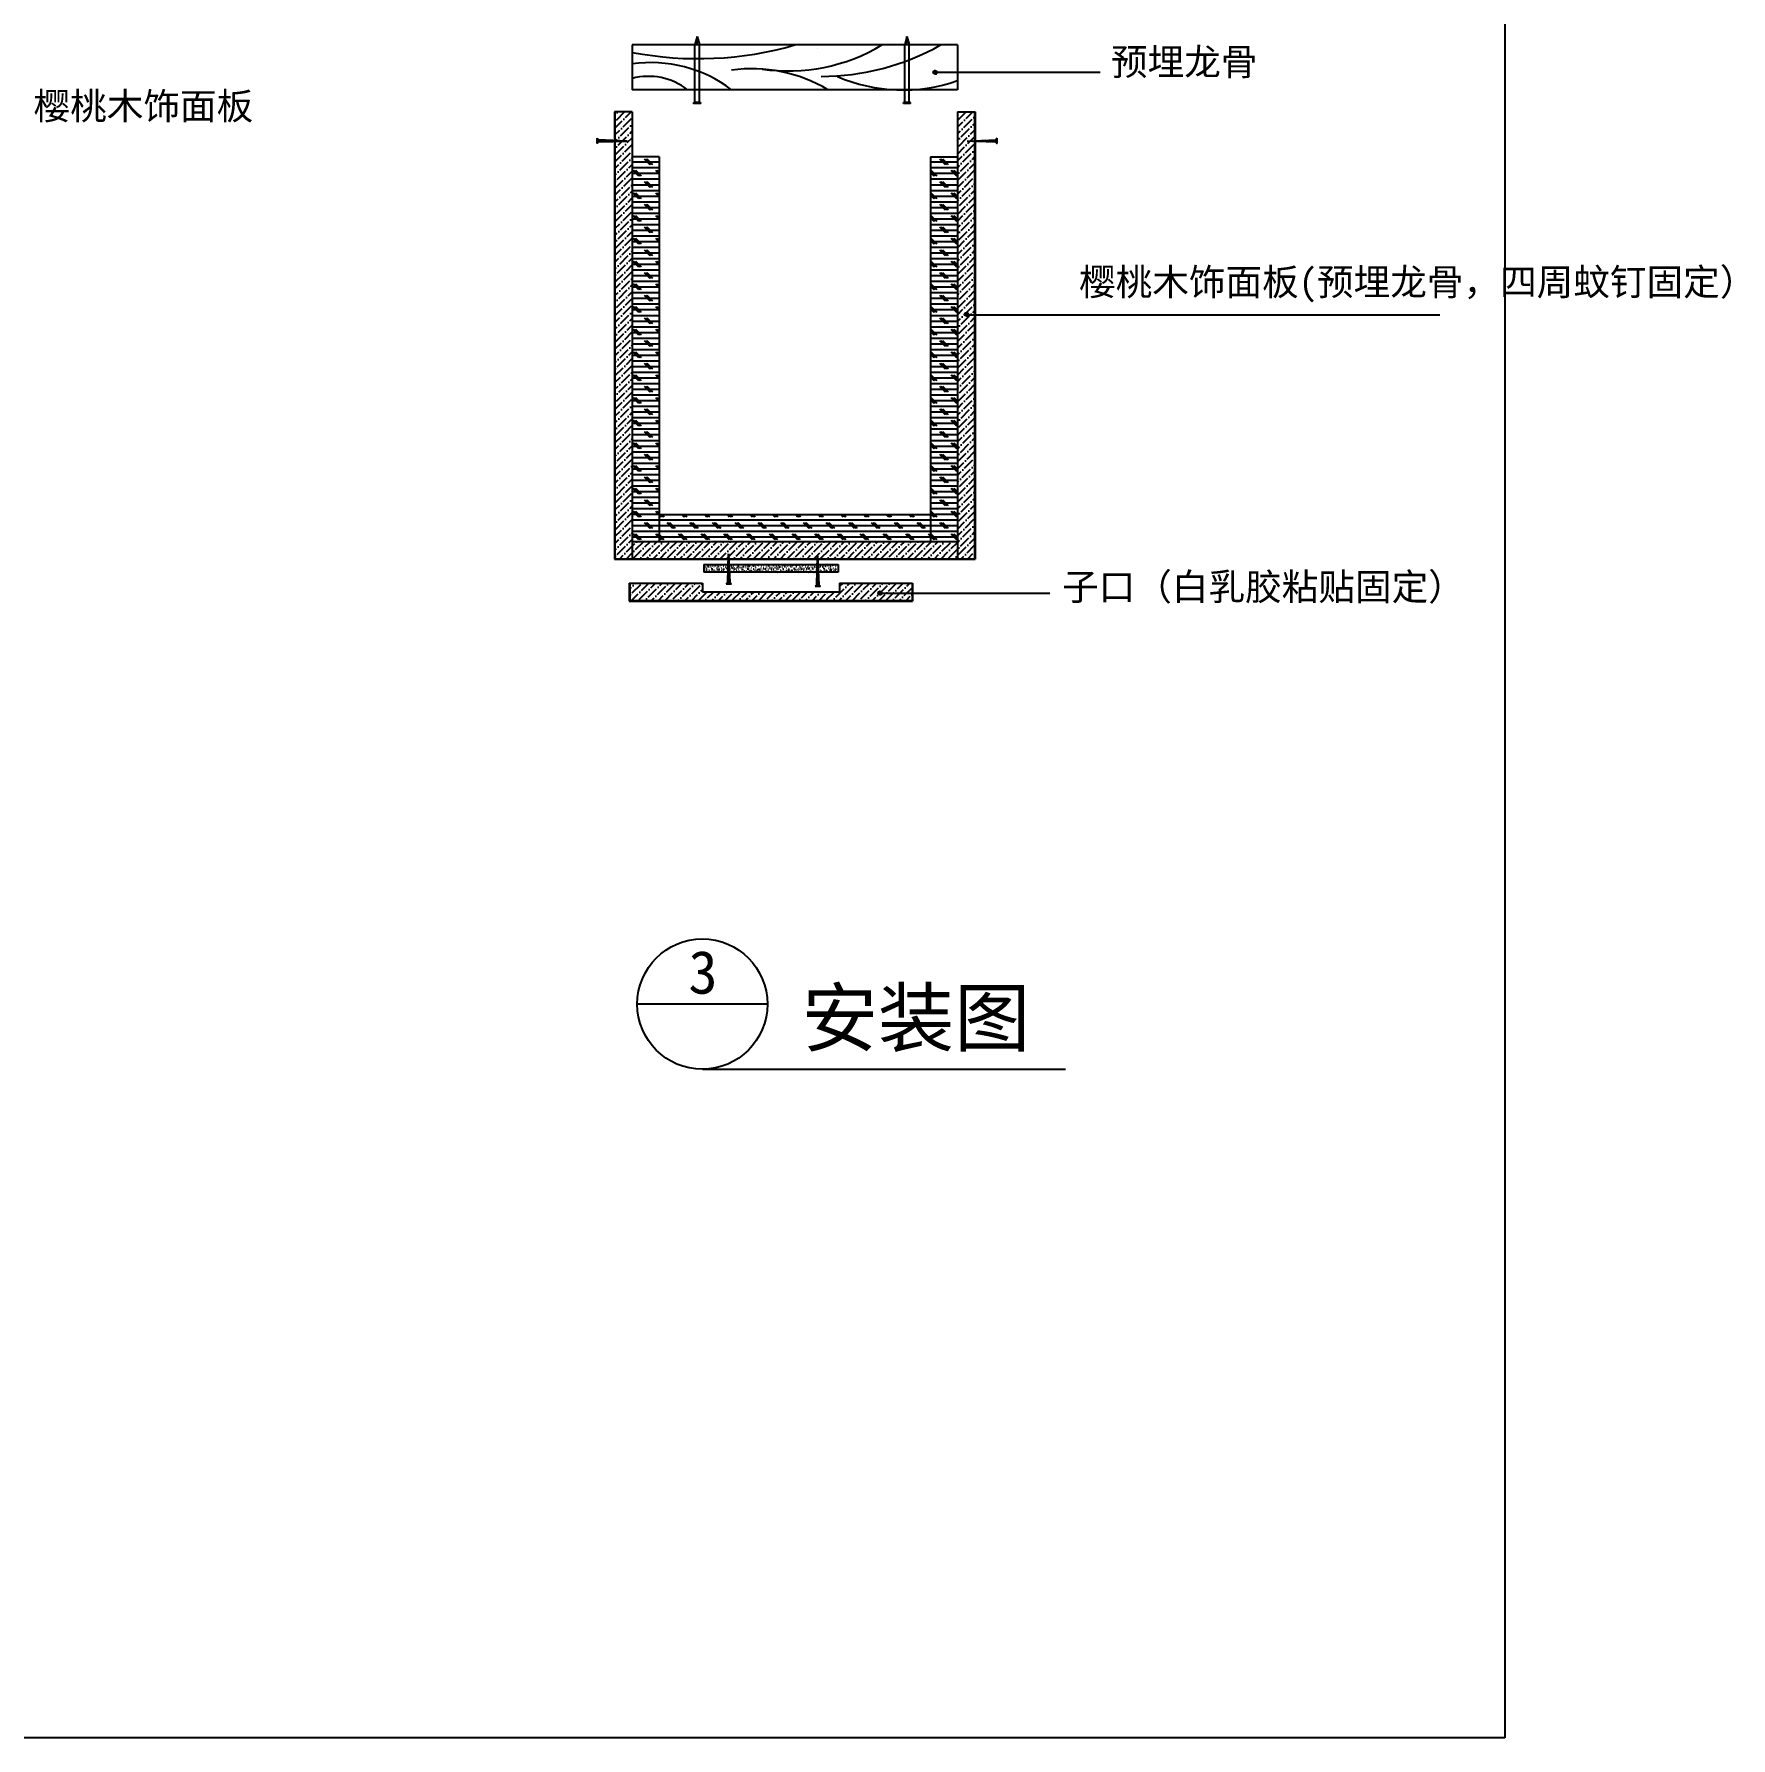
# Model space of a CAD drawing. Header units: metres. Extents: x 379991 to 382656, y 134594 to 136592.
# Drawn here: x 381518 to 382656, y 134594 to 135737 of the extents above; entities that cross this region are included whole.
import ezdxf

# ---------------------------------------------------------------- set-up
doc = ezdxf.new("R2010")
doc.units = ezdxf.units.M
for name, color, linetype in [('10', 8, 'Continuous'), ('11', 3, 'Continuous'), ('17', 1, 'Continuous'), ('3', 2, 'Continuous'), ('8', 7, 'Continuous'), ('FRAME', 5, 'Continuous'), ('QING', 4, 'Continuous')]:
    doc.layers.add(name, color=color, linetype=linetype)

msp = doc.modelspace()

# ---------------------------------------------------------------- hatches: boundary and pattern name
at = {"layer": '10'}
h = msp.add_hatch(dxfattribs=at)
h.set_pattern_fill('ANSI36')
h.paths.add_polyline_path([(381908.01, 135385.17), (381919.61, 135385.17), (381919.61, 135684.77), (381908.01, 135684.77)])
h.paths.add_polyline_path([(382137.61, 135385.17), (382149.21, 135385.17), (382149.21, 135684.77), (382137.61, 135684.77)])
h = msp.add_hatch(dxfattribs=at)
h.set_pattern_fill('CORK')
h.paths.add_polyline_path([(381937.61, 135654.77), (381919.61, 135654.77), (381919.61, 135396.77), (381937.61, 135396.77)])
h.paths.add_polyline_path([(382119.61, 135396.77), (382137.61, 135396.77), (382137.61, 135654.77), (382119.61, 135654.77)])
h = msp.add_hatch(dxfattribs=at)
h.set_pattern_fill('CORK')
h.paths.add_polyline_path([(381937.61, 135414.77), (381937.61, 135396.77), (382119.61, 135396.77), (382119.61, 135414.77)])
h = msp.add_hatch(dxfattribs=at)
h.set_pattern_fill('ANSI36')
h.paths.add_polyline_path([(381919.61, 135396.77), (381919.61, 135385.17), (382137.61, 135385.17), (382137.61, 135396.77)])
h = msp.add_hatch(dxfattribs=at)
h.set_pattern_fill('AR-SAND', scale=0.05)
h.paths.add_polyline_path([(382028.61, 135381.2), (381967.61, 135381.2), (381967.61, 135376.2), (382057.61, 135376.2), (382057.61, 135381.2)])
h = msp.add_hatch(dxfattribs=at)
h.set_pattern_fill('ANSI36')
h.paths.add_polyline_path([(382107.21, 135357.21), (382107.21, 135368.81), (382058.61, 135368.81), (382058.61, 135362.81), (381966.61, 135362.81), (381966.61, 135368.81), (381918.01, 135368.81), (381918.01, 135357.21)])
at = {"layer": '17'}
h = msp.add_hatch(dxfattribs=at)
h.set_pattern_fill('SOLID')
h.paths.add_polyline_path([(382122.7, 135711.34), (382123.94, 135711.34, 0.41), (382122.7, 135712.58)])
h.paths.add_polyline_path([(382122.7, 135712.58, 0.41), (382121.46, 135711.34, 0.41), (382122.7, 135710.1)])
h.paths.add_polyline_path([(382123.94, 135711.34), (382122.7, 135711.34), (382122.7, 135710.1, 0.41)])
h = msp.add_hatch(dxfattribs=at)
h.set_pattern_fill('SOLID')
h.paths.add_polyline_path([(382143.66, 135549.06), (382144.89, 135549.06, 0.41), (382143.66, 135550.3)])
h.paths.add_polyline_path([(382143.66, 135550.3, 0.41), (382142.42, 135549.06, 0.41), (382143.66, 135547.82)])
h.paths.add_polyline_path([(382144.89, 135549.06), (382143.66, 135549.06), (382143.66, 135547.82, 0.41)])
h = msp.add_hatch(dxfattribs=at)
h.set_pattern_fill('SOLID')
h.paths.add_polyline_path([(382085.66, 135362.11), (382086.9, 135362.11, 0.41), (382085.66, 135363.34)])
h.paths.add_polyline_path([(382085.66, 135363.34, 0.41), (382084.42, 135362.11, 0.41), (382085.66, 135360.87)])
h.paths.add_polyline_path([(382086.9, 135362.11), (382085.66, 135362.11), (382085.66, 135360.87, 0.41)])
at = {"layer": '3'}
h = msp.add_hatch(dxfattribs=at)
h.set_pattern_fill('SOLID')
h.paths.add_polyline_path([(381896.98, 135666.11), (381896.02, 135667.18), (381896.02, 135663.59), (381896.99, 135664.66), (381916.26, 135665.18)])
h = msp.add_hatch(dxfattribs=at)
h.set_pattern_fill('SOLID')
h.paths.add_polyline_path([(382163.36, 135666.11), (382144.08, 135665.18), (382163.35, 135664.66), (382164.32, 135663.59), (382164.32, 135667.18)])
h = msp.add_hatch(dxfattribs=at)
h.set_pattern_fill('SOLID')
h.paths.add_polyline_path([(381985.14, 135369.19), (381984.22, 135388.47), (381983.69, 135369.2), (381982.62, 135368.23), (381986.22, 135368.23)])
h = msp.add_hatch(dxfattribs=at)
h.set_pattern_fill('SOLID')
h.paths.add_polyline_path([(382044.82, 135367.75), (382043.9, 135387.04), (382043.37, 135367.76), (382042.3, 135366.8), (382045.9, 135366.8)])

# ---------------------------------------------------------------- linework, layer by layer
at = {"layer": '10'}
for p, q in [((382044.1, 135727.17), (382044.1, 135727.17)), ((381987.41, 135385.64), (381987.41, 135385.64)), ((381990.59, 135385.64), (381990.59, 135385.64)), ((382028.61, 135384.85), (382028.69, 135384.77)), ((382050.27, 135385.64), (382050.27, 135385.64)), ((381979.48, 135378.68), (381979.48, 135378.68)), ((382028.61, 135381.29), (382028.69, 135381.2)), ((382044.1, 135382.26), (382044.1, 135382.26)), ((382050.27, 135382.07), (382050.27, 135382.07)), ((382044.1, 135369.67), (382044.1, 135369.67))]:
    msp.add_line(p, q, dxfattribs=at)
for centre, radius, start, end in [((381963.85, 135953.51), 233.01, 259.05, 286.13), ((382024.12, 135834.74), 122.47, 261.78, 300.93), ((382046.23, 135871.48), 162.88, 269.99, 299.47), ((381931.8, 135627.39), 90.46, 53.05, 97.75), ((381930.62, 135666.35), 42.31, 51.99, 105.09), ((381999.84, 135614.45), 99.31, 59.12, 97.9), ((382100.93, 135809.27), 109.78, 246.49, 289.52)]:
    msp.add_arc(centre, radius, start, end, dxfattribs=at)
at = {"layer": '11'}
for p, q in [((382137.61, 135729.68), (381919.61, 135729.68)), ((381919.61, 135729.68), (381919.61, 135699.68)), ((382137.61, 135729.68), (382137.61, 135699.68)), ((382137.61, 135699.68), (381919.61, 135699.68)), ((381907.61, 135684.77), (381907.61, 135384.77)), ((381919.61, 135684.77), (381907.61, 135684.77)), ((381919.61, 135684.77), (381919.61, 135385.17)), ((382137.61, 135684.77), (382137.61, 135385.17)), ((382137.61, 135684.77), (382149.61, 135684.77)), ((382149.61, 135684.77), (382149.61, 135384.77)), ((381937.61, 135654.77), (381919.61, 135654.77)), ((381937.61, 135654.77), (381937.61, 135396.77)), ((382119.61, 135654.77), (382119.61, 135396.77)), ((382119.61, 135654.77), (382137.61, 135654.77)), ((381937.61, 135414.77), (382119.61, 135414.77)), ((381919.61, 135396.77), (382137.61, 135396.77)), ((381907.61, 135384.77), (382149.61, 135384.77)), ((381967.61, 135381.2), (381967.61, 135376.2)), ((381967.61, 135381.2), (382057.61, 135381.2)), ((382045.27, 135376.2), (381967.61, 135376.2)), ((382057.61, 135376.2), (382044.3, 135376.2)), ((382057.61, 135381.2), (382057.61, 135376.2)), ((381917.61, 135368.81), (381917.61, 135356.81)), ((381917.61, 135368.81), (381966.61, 135368.81)), ((381966.61, 135368.81), (381966.61, 135362.81)), ((382058.61, 135362.81), (381966.61, 135362.81)), ((382058.61, 135368.81), (382058.61, 135362.81)), ((382058.61, 135368.81), (382107.61, 135368.81)), ((382107.61, 135368.81), (382107.61, 135356.81)), ((381917.61, 135356.81), (382107.61, 135356.81))]:
    msp.add_line(p, q, dxfattribs=at)
at = {"layer": '17'}
for p, q in [((382122.7, 135711.34), (382233.39, 135711.34)), ((381908.01, 135684.77), (381908.01, 135385.17)), ((382149.21, 135684.77), (382149.21, 135385.17)), ((382144.03, 135548.69), (382461.18, 135548.69)), ((381908.01, 135385.17), (382149.21, 135385.17)), ((381918.01, 135368.81), (381918.01, 135357.21)), ((382085.66, 135362.11), (382199.6, 135362.11)), ((382107.21, 135368.81), (382107.21, 135357.21)), ((381918.01, 135357.21), (382107.21, 135357.21)), ((382010.25, 135086.55), (381922.93, 135086.55))]:
    msp.add_line(p, q, dxfattribs=at)
for centre, radius in [((382122.7, 135711.34), 1.24), ((382143.66, 135549.06), 1.24), ((382085.66, 135362.11), 1.24), ((381966.59, 135086.55), 43.66)]:
    msp.add_circle(centre, radius, dxfattribs=at)
at = {"layer": '3'}
for p, q in [((381963.11, 135735.29), (381961.61, 135730.07)), ((381961.61, 135691), (381961.61, 135730.07)), ((381963.11, 135729.72), (381961.61, 135730.07)), ((381963.11, 135729.72), (381963.11, 135735.29)), ((381963.11, 135735.29), (381964.61, 135730.07)), ((381964.61, 135730.07), (381963.11, 135729.72)), ((381964.61, 135691), (381964.61, 135730.07)), ((382103.81, 135735.29), (382102.31, 135730.07)), ((382103.82, 135729.72), (382102.31, 135730.07)), ((382102.31, 135691), (382102.31, 135730.07)), ((382103.81, 135735.29), (382105.31, 135730.07)), ((382103.82, 135729.72), (382103.81, 135735.29)), ((382105.31, 135730.07), (382103.82, 135729.72)), ((382105.31, 135691), (382105.31, 135730.07)), ((381965.4, 135691), (381960.79, 135691)), ((381965.4, 135690.5), (381960.79, 135690.5)), ((382106.1, 135691), (382101.49, 135691)), ((382106.1, 135690.5), (382101.49, 135690.5)), ((381896.02, 135663.59), (381896.02, 135667.18)), ((381896.02, 135667.18), (381896.98, 135666.11)), ((381896.99, 135664.66), (381896.02, 135663.59)), ((381916.26, 135665.18), (381896.98, 135666.11)), ((381896.99, 135664.66), (381916.26, 135665.18)), ((382144.08, 135665.18), (382163.36, 135666.11)), ((382163.35, 135664.66), (382144.08, 135665.18)), ((382163.35, 135664.66), (382164.32, 135663.59)), ((382164.32, 135667.18), (382163.36, 135666.11)), ((382164.32, 135663.59), (382164.32, 135667.18)), ((381983.69, 135369.2), (381984.22, 135388.47)), ((381984.22, 135388.47), (381985.14, 135369.19)), ((382043.37, 135367.76), (382043.9, 135387.04)), ((382043.9, 135387.04), (382044.82, 135367.75)), ((381983.69, 135369.2), (381982.62, 135368.23)), ((381982.62, 135368.23), (381986.22, 135368.23)), ((381986.22, 135368.23), (381985.14, 135369.19)), ((382043.37, 135367.76), (382042.3, 135366.8)), ((382042.3, 135366.8), (382045.9, 135366.8)), ((382045.9, 135366.8), (382044.82, 135367.75))]:
    msp.add_line(p, q, dxfattribs=at)
for centre, radius, start, end in [((381961.11, 135690.75), 0.41, 142.43, 217.57), ((381959.97, 135690.47), 0.82, 1.67, 25.65), ((381960.14, 135690.47), 0.82, 1.67, 38.92), ((381960.29, 135690.47), 0.82, 1.67, 39.49), ((381960.46, 135690.47), 0.82, 1.67, 39.49), ((381960.61, 135690.47), 0.82, 1.67, 39.49), ((381960.79, 135690.47), 0.82, 1.67, 39.49), ((381960.94, 135690.47), 0.82, 1.67, 39.49), ((381961.11, 135690.47), 0.82, 1.67, 39.49), ((381961.26, 135690.47), 0.82, 1.67, 39.49), ((381961.43, 135690.47), 0.82, 1.67, 39.49), ((381961.58, 135690.47), 0.82, 1.67, 39.49), ((381961.75, 135690.47), 0.82, 1.67, 39.49), ((381961.9, 135690.47), 0.82, 1.67, 39.49), ((381962.08, 135690.47), 0.82, 1.67, 39.49), ((381962.23, 135690.47), 0.82, 1.67, 39.49), ((381962.4, 135690.47), 0.82, 1.67, 39.49), ((381962.55, 135690.47), 0.82, 1.67, 39.49), ((381962.72, 135690.47), 0.82, 1.67, 39.49), ((381962.87, 135690.47), 0.82, 1.67, 39.49), ((381963.04, 135690.47), 0.82, 1.67, 39.49), ((381963.19, 135690.47), 0.82, 1.67, 39.49), ((381963.37, 135690.47), 0.82, 1.67, 39.49), ((381963.52, 135690.47), 0.82, 1.67, 39.49), ((381963.69, 135690.47), 0.82, 1.67, 39.49), ((381963.84, 135690.47), 0.82, 1.67, 39.49), ((381964.01, 135690.47), 0.82, 1.67, 39.49), ((381964.16, 135690.47), 0.82, 1.67, 39.49), ((381964.33, 135690.47), 0.82, 1.67, 39.49), ((381964.48, 135690.47), 0.82, 1.67, 39.49), ((381964.63, 135690.47), 0.82, 7.49, 39.49), ((381965.07, 135690.75), 0.41, 322.43, 37.57), ((382100.67, 135690.47), 0.82, 1.67, 25.65), ((382101.82, 135690.75), 0.41, 142.43, 217.57), ((382100.85, 135690.47), 0.82, 1.67, 38.92), ((382100.99, 135690.47), 0.82, 1.67, 39.49), ((382101.17, 135690.47), 0.82, 1.67, 39.49), ((382101.32, 135690.47), 0.82, 1.67, 39.49), ((382101.49, 135690.47), 0.82, 1.67, 39.49), ((382101.64, 135690.47), 0.82, 1.67, 39.49), ((382101.81, 135690.47), 0.82, 1.67, 39.49), ((382101.96, 135690.47), 0.82, 1.67, 39.49), ((382102.14, 135690.47), 0.82, 1.67, 39.49), ((382102.28, 135690.47), 0.82, 1.67, 39.49), ((382102.46, 135690.47), 0.82, 1.67, 39.49), ((382102.61, 135690.47), 0.82, 1.67, 39.49), ((382102.78, 135690.47), 0.82, 1.67, 39.49), ((382102.93, 135690.47), 0.82, 1.67, 39.49), ((382103.1, 135690.47), 0.82, 1.67, 39.49), ((382103.25, 135690.47), 0.82, 1.67, 39.49), ((382103.43, 135690.47), 0.82, 1.67, 39.49), ((382103.57, 135690.47), 0.82, 1.67, 39.49), ((382103.75, 135690.47), 0.82, 1.67, 39.49), ((382103.9, 135690.47), 0.82, 1.67, 39.49), ((382104.07, 135690.47), 0.82, 1.67, 39.49), ((382104.22, 135690.47), 0.82, 1.67, 39.49), ((382104.39, 135690.47), 0.82, 1.67, 39.49), ((382104.54, 135690.47), 0.82, 1.67, 39.49), ((382104.72, 135690.47), 0.82, 1.67, 39.49), ((382104.87, 135690.47), 0.82, 1.67, 39.49), ((382105.04, 135690.47), 0.82, 1.67, 39.49), ((382105.19, 135690.47), 0.82, 1.67, 39.49), ((382105.34, 135690.47), 0.82, 7.49, 39.49), ((382105.78, 135690.75), 0.41, 322.43, 37.57)]:
    msp.add_arc(centre, radius, start, end, dxfattribs=at)
at = {"layer": '8'}
msp.add_line((381966.59, 135042.89), (382210.15, 135042.89), dxfattribs=at)
at = {"layer": 'FRAME'}
for points in [[(382504.83, 134594.42), (379991.33, 134594.42), (379991.33, 136591.79)], [(379991.33, 136591.79), (382504.83, 136591.79), (382504.83, 134594.42)]]:
    msp.add_lwpolyline(points, dxfattribs=at)

# ---------------------------------------------------------------- texts
at = {"layer": '8', "attachment_point": 1}
for s, insert, char_height in [('{\\fSimSun|b0|i0|c134|p2;预埋龙骨}', (382240.63, 135727.36), 18), ('{\\fSimSun|b0|i0|c134|p2;樱桃木饰面板}', (381518.12, 135697.69), 18), ('{\\fSimSun|b0|i0|c134|p2;樱桃木饰面板(预埋龙骨，四周蚊钉固定）}', (382219.23, 135579.77), 18), ('{\\fSimSun|b0|i0|c134|p2;子口（白乳胶粘贴固定）}', (382207.81, 135375.36), 18), ('{\\fSimSun|b0|i0|c134|p2;\\H6.25x;安装图}', (382033.18, 135096.11), 6)]:
    msp.add_mtext(s, dxfattribs=dict(at, insert=insert, char_height=char_height))
at = {"layer": 'QING'}
msp.add_text('3', height=28.8, dxfattribs=at).set_placement((381957.24, 135093.5))

doc.saveas('drawing.dxf')
